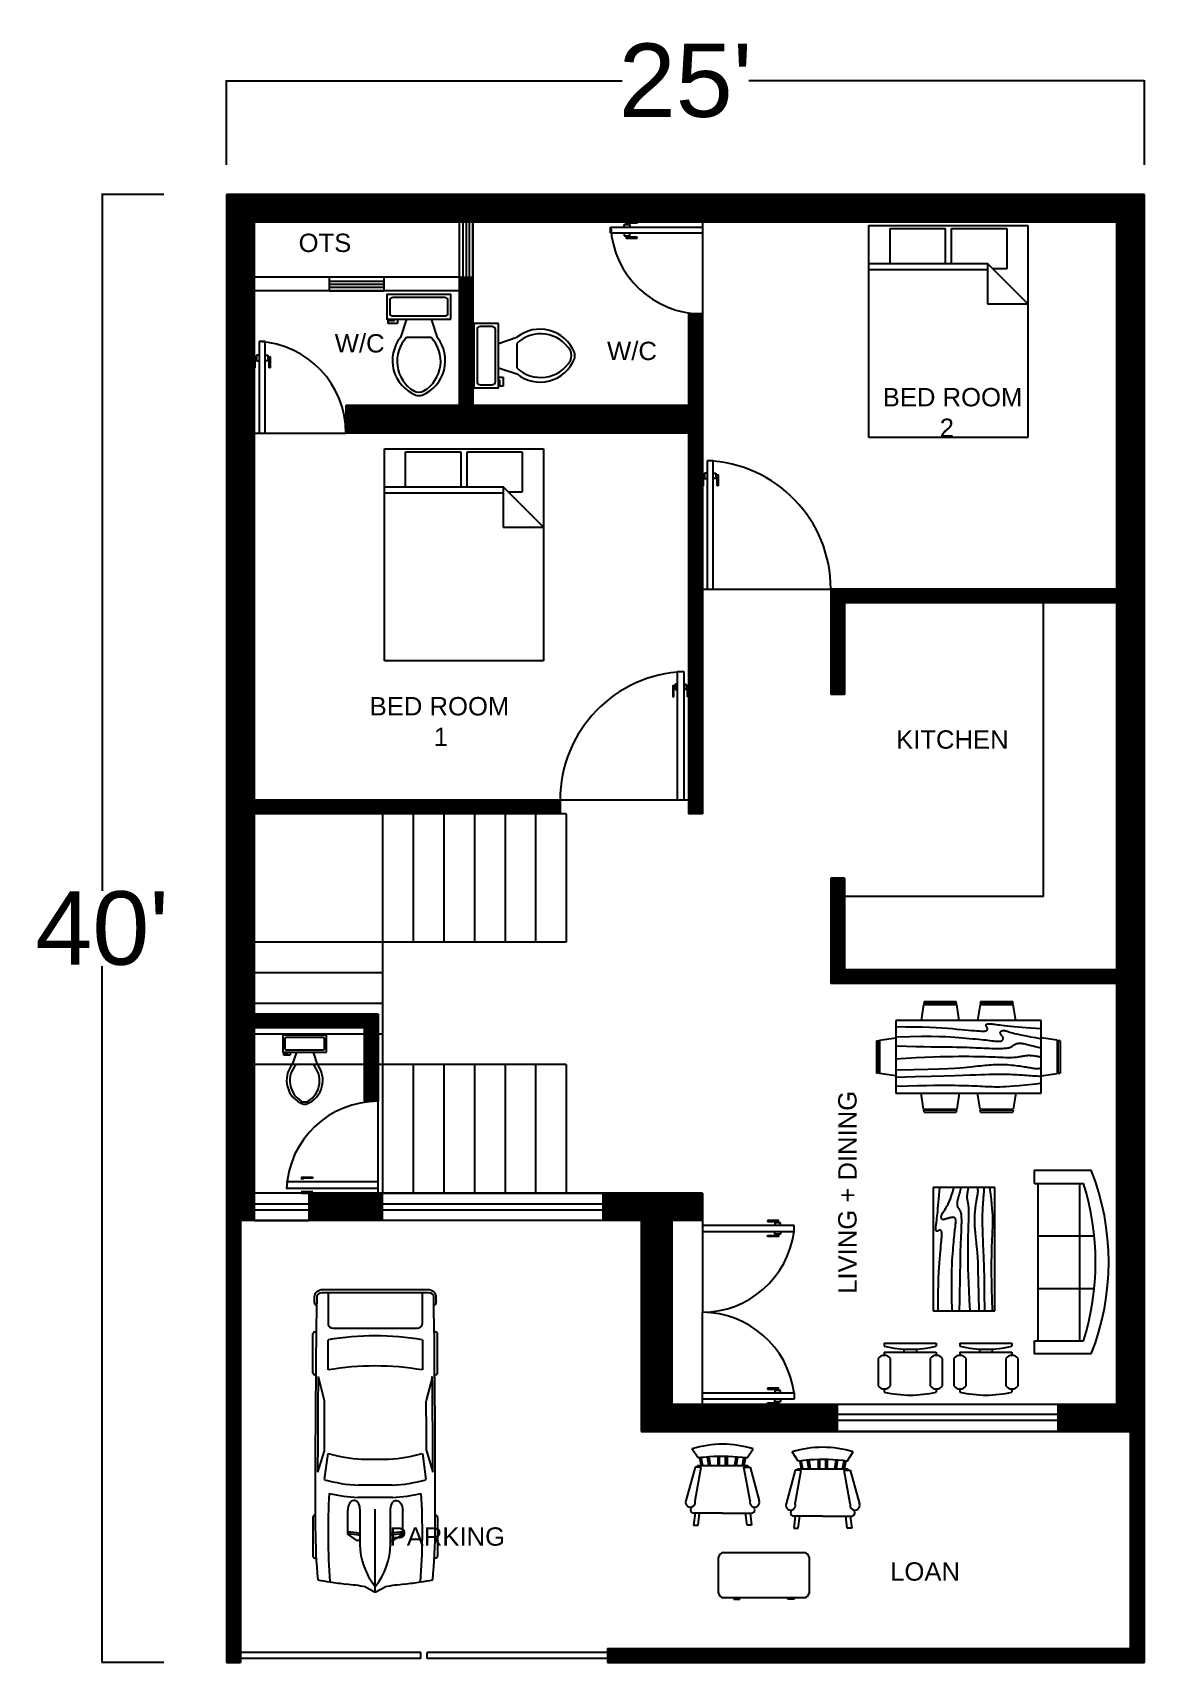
# Model space of a CAD drawing. Header units: inches. Extents: x 34902 to 35266, y 69712 to 70245.
import ezdxf

# ---------------------------------------------------------------- set-up
doc = ezdxf.new("R2010")
doc.units = ezdxf.units.IN
doc.header["$MEASUREMENT"] = 0
for name, color, linetype in [('blocks', 251, 'Continuous'), ('door', 26, 'Continuous'), ('stairs', 93, 'Continuous'), ('text', 153, 'Continuous'), ('wall', 50, 'Continuous'), ('windwo', 202, 'Continuous')]:
    doc.layers.add(name, color=color, linetype=linetype)
doc.styles.get("Standard").update_dxf_attribs({"font": 'arial.ttf'})
doc.dimstyles.get("Standard").update_dxf_attribs({"dimtxt": 24, "dimasz": 0.18, "dimexe": 0.18, "dimexo": 0.0625, "dimgap": 0.09, "dimtad": 0, "dimtih": 1, "dimtoh": 1, "dimdec": 4, "dimzin": 0, "dimdsep": 46, "dimlunit": 4, "dimtxsty": 'Standard', "dimcen": 0.09, "dimadec": 0, "dimazin": 0, "dimtfac": 1, "dimtdec": 4, "dimtofl": 0, "dimtmove": 0, "dimatfit": 3, "dimfxl": 1, "dimtolj": 1, "dimtzin": 0, "dimarcsym": 0})

# ---------------------------------------------------------------- blocks, each defined once
blk = doc.blocks.new('*D4')
at = {"color": 0, "lineweight": -2, "transparency": 16777216}
for p, q in [((34965.68, 70201.46), (34965.68, 70229.18)), ((34965.86, 70229), (35095.02, 70229)), ((35265.5, 70229), (35136.34, 70229)), ((35265.68, 70201.46), (35265.68, 70229.18))]:
    blk.add_line(p, q, dxfattribs=at)
at = {"color": 0, "transparency": 16777216}
for points in [[(34965.86, 70229.03), (34965.86, 70228.97), (34965.68, 70229)], [(35265.5, 70229.03), (35265.5, 70228.97), (35265.68, 70229)]]:
    blk.add_solid(points, dxfattribs=at)
at = {"layer": 'Defpoints', "color": 0, "transparency": 16777216}
for p in [(35265.68, 70229), (34965.68, 70201.4), (35265.68, 70201.4)]:
    blk.add_point(p, dxfattribs=at)
at = {"color": 0, "transparency": 16777216, "insert": (35115.68, 70229), "char_height": 24, "attachment_point": 5}
blk.add_mtext("\\A1;25'", dxfattribs=at)
blk = doc.blocks.new('*D5')
at = {"color": 0, "lineweight": -2, "transparency": 16777216}
for p, q in [((34945.15, 70191.75), (34924.8, 70191.75)), ((34924.98, 70191.57), (34924.98, 69964.1)), ((34924.98, 69711.93), (34924.98, 69939.41)), ((34945.15, 69711.75), (34924.8, 69711.75))]:
    blk.add_line(p, q, dxfattribs=at)
at = {"color": 0, "transparency": 16777216}
for points in [[(34924.95, 70191.57), (34925.01, 70191.57), (34924.98, 70191.75)], [(34924.95, 69711.93), (34925.01, 69711.93), (34924.98, 69711.75)]]:
    blk.add_solid(points, dxfattribs=at)
at = {"layer": 'Defpoints', "color": 0, "transparency": 16777216}
for p in [(34945.21, 70191.75), (34924.98, 69711.75), (34945.21, 69711.75)]:
    blk.add_point(p, dxfattribs=at)
at = {"color": 0, "transparency": 16777216, "insert": (34924.98, 69951.75), "char_height": 24, "attachment_point": 5}
blk.add_mtext("\\A1;40'", dxfattribs=at)
blk = doc.blocks.new('Chair - Rocking')
at = {"linetype": 'Continuous'}
for p, q in [((-8, -4.5), (-10, -1.5)), ((-7.5, -4.5), (-7, -7)), ((-6.5, -7), (-7.02225, -4.43)), ((-4.5, -7), (-4.96674, -4.19951)), ((-4, -7), (-4.40532, -4.16272)), ((-1.5, -4.05012), (-1.5, -7)), ((-1, -7), (-1, -4.05012)), ((1, -7), (1, -4.04655)), ((1.5, -4.05012), (1.5, -7)), ((4, -7), (4.40187, -4.18694)), ((4.5, -7), (4.96761, -4.19437)), ((6.5, -7), (7, -4.4057)), ((7.5, -4.5), (7, -7)), ((8, -4.5), (10, -1.5)), ((-9, -7.5), (-12, -18.49999)), ((-7, -7.5), (-9, -7.5)), ((-9, -18.49999), (-7, -7.5)), ((-8.23428, -6.99939), (-8.3093, -7.47958)), ((-8.23041, -7), (8.23915, -7)), ((7, -7.5), (9, -7.5)), ((9, -18.49999), (7, -7.5)), ((8.31071, -7.48854), (8.23449, -7.00073)), ((9, -7.5), (12, -18.49999)), ((-10.36644, -20.64523), (-10.5, -21.49999)), ((10.5, -21.49999), (10.3575, -20.58798)), ((-9, -22.49999), (-9.5, -26.49999)), ((0, -22.49999), (-9.5, -22.49999)), ((-9.5, -26.49999), (-8, -26.49999)), ((-8, -26.49999), (-7.5, -22.49999)), ((0, -22.49999), (9.5, -22.49999)), ((8, -26.49999), (7.5, -22.49999)), ((9.5, -26.49999), (8, -26.49999)), ((9, -22.49999), (9.5, -26.49999))]:
    blk.add_line(p, q, dxfattribs=at)
for centre, radius, start, end in [((0, -34.08333), 34.08333, 72.93847, 107.0615), ((0, -68.25004), 64.25, 93.92211, 97.15267), ((0, -68.25004), 64.25, 82.84733, 93.92211), ((-10.5, -18.99999), 1.58114, 161.5651, 18.43495), ((10.5, -18.99999), 1.58114, 161.5651, 18.43495), ((-9.5, -21.49999), 1, 180, 270), ((9.5, -21.49999), 1, 270, 0)]:
    blk.add_arc(centre, radius, start, end, dxfattribs=at)
blk = doc.blocks.new('Desk - 30 x 60 in.')
at = {"linetype": 'Continuous'}
for p, q in [((-26.999995, 0), (26.999995, 0)), ((-29.999995, -27), (-29.999995, -3)), ((29.999995, -3), (29.999995, -27)), ((26.999995, -30), (-26.999995, -30)), ((-20.000005, -30), (-20.000005, -31)), ((-20.000005, -31), (-16.000005, -31)), ((-16.000005, -31), (-16.000005, -30)), ((15.999995, -31), (15.999995, -30)), ((19.999995, -31), (15.999995, -31)), ((19.999995, -30), (19.999995, -31))]:
    blk.add_line(p, q, dxfattribs=at)
for centre, start, end in [((-26.499995, -3.5), 98.1301, 171.8699), ((26.499995, -3.5), 8.130102, 81.8699), ((-26.499995, -26.5), 188.1301, 261.8699), ((26.499995, -26.5), 278.1301, 351.8699)]:
    blk.add_arc(centre, 3.535534, start, end, dxfattribs=at)
blk = doc.blocks.new('Dining Set - 36 x 72 in.')
at = {"linetype": 'Continuous'}
for p, q in [((-22.2343, 26.00059), (-23.4847, 17.99762)), ((-22.2304, 26), (-5.7608, 26)), ((-22, 27.5), (-22.1562, 26.50042)), ((-5.8416, 26.5), (-22.1534, 26.5)), ((-22, 27.5), (-6, 27.5)), ((-5.8437, 26.49966), (-6, 27.5)), ((-4.5152, 17.99762), (-5.7655, 25.99926)), ((5.7657, 26.00059), (4.5153, 17.99762)), ((5.7696, 26), (22.2392, 26)), ((6, 27.5), (5.8438, 26.50042)), ((22.1584, 26.5), (5.8466, 26.5)), ((6, 27.5), (22, 27.5)), ((22.1563, 26.49966), (22, 27.5)), ((23.4848, 17.99762), (22.2345, 25.99926)), ((36, 18), (-36, 18)), ((-36, 18), (-36, -18)), ((36, -18), (36, 18)), ((-45.5, 8), (-44.5004, 8.15617)), ((-44.5, -8.15843), (-44.5, 8.15338)), ((-44.0006, 8.23428), (-35.9976, 9.48474)), ((-44, 8.23041), (-44, -8.23915)), ((44.0006, 8.23428), (35.9976, 9.48474)), ((44, 8.23041), (44, -8.23915)), ((44.5, -8.15843), (44.5, 8.15338)), ((45.5, 8), (44.5005, 8.15617)), ((-45.5, 8), (-45.5, -8)), ((45.5, 8), (45.5, -8)), ((-44.4997, -8.15631), (-45.5, -8)), ((44.4997, -8.15631), (45.5, -8)), ((-35.9976, -9.48476), (-43.9993, -8.2345)), ((35.9976, -9.48476), (43.9993, -8.2345)), ((-36, -18), (36, -18)), ((-22.2343, -26.0006), (-23.4847, -17.99762)), ((-4.5152, -17.99762), (-5.7655, -25.99928)), ((5.7657, -26.0006), (4.5153, -17.99762)), ((23.4848, -17.99762), (22.2345, -25.99928)), ((-22.2304, -26), (-5.7608, -26)), ((-22, -27.5), (-22.1562, -26.50044)), ((-5.8416, -26.5), (-22.1534, -26.5)), ((-22, -27.5), (-6, -27.5)), ((-5.8437, -26.49967), (-6, -27.5)), ((5.7696, -26), (22.2392, -26)), ((6, -27.5), (5.8438, -26.50044)), ((22.1584, -26.5), (5.8466, -26.5)), ((6, -27.5), (22, -27.5)), ((22.1563, -26.49967), (22, -27.5))]:
    blk.add_line(p, q, dxfattribs=at)
for points in [[(-36, 15), (-31.1772, 14.97754), (-26.8079, 14.91406), (-22.8538, 14.81543), (-19.276, 14.6875), (-16.0362, 14.53613), (-13.0957, 14.36718), (-10.4159, 14.18652), (-7.9583, 14), (-5.6904, 13.81315), (-3.6035, 13.63021), (-1.6954, 13.45508), (0.0365, 13.29166), (1.5945, 13.14388), (2.9811, 13.01562), (4.1988, 12.9108), (5.25, 12.83333), (6.1393, 12.78613), (6.8802, 12.76823), (7.4883, 12.77767), (7.9792, 12.8125), (8.3685, 12.87077), (8.6719, 12.95052), (8.9049, 13.0498), (9.0833, 13.16666), (9.2205, 13.29899), (9.3216, 13.44401), (9.3895, 13.59879), (9.4271, 13.76041), (9.4373, 13.92594), (9.4232, 14.09245), (9.3875, 14.257), (9.3333, 14.41666), (9.2638, 14.56917), (9.1836, 14.71484), (9.0975, 14.85465), (9.0104, 14.98958), (8.9272, 15.1206), (8.8529, 15.2487), (8.7922, 15.37483), (8.75, 15.5), (8.7305, 15.62467), (8.7344, 15.74739), (8.7617, 15.86621), (8.8125, 15.97916), (8.8867, 16.08431), (8.9844, 16.17968), (9.1055, 16.26334), (9.25, 16.33333), (9.4189, 16.38802), (9.6172, 16.42708), (9.8506, 16.45052), (10.125, 16.45833), (10.4463, 16.45052), (10.8203, 16.42708), (11.2529, 16.38802), (11.75, 16.33333), (12.3184, 16.26318), (12.9694, 16.17838), (13.7151, 16.07991), (14.5677, 15.96875), (15.5395, 15.84586), (16.6426, 15.71224), (17.8893, 15.56884), (19.2917, 15.41666), (20.859, 15.25667), (22.5879, 15.08984), (24.4721, 14.91715), (26.5052, 14.73958), (28.6809, 14.5581), (30.9929, 14.3737), (33.4347, 14.18733), (36, 14)], [(-36, 10), (-28.9766, 10.14274), (-23.1725, 10.20442), (-18.4241, 10.19775), (-14.5677, 10.13541), (-11.4399, 10.03011), (-8.877, 9.89453), (-6.7154, 9.74137), (-4.7917, 9.58333), (-2.9698, 9.43082), (-1.2246, 9.28515), (0.4415, 9.14534), (2.026, 9.01041), (3.5266, 8.87939), (4.9408, 8.7513), (6.266, 8.62516), (7.5, 8.5), (8.6411, 8.37549), (9.6914, 8.2539), (10.6538, 8.13818), (11.5312, 8.03125), (12.3267, 7.93603), (13.043, 7.85547), (13.6831, 7.79248), (14.25, 7.75), (14.7471, 7.7303), (15.1797, 7.73307), (15.5537, 7.75732), (15.875, 7.80208), (16.1494, 7.86637), (16.3828, 7.94922), (16.5811, 8.04964), (16.75, 8.16666), (16.8944, 8.29915), (17.0143, 8.44531), (17.1089, 8.60319), (17.1771, 8.77083), (17.218, 8.94629), (17.2305, 9.1276), (17.2137, 9.31282), (17.1667, 9.5), (17.0895, 9.6875), (16.987, 9.875), (16.8649, 10.0625), (16.7292, 10.25), (16.5856, 10.4375), (16.4401, 10.625), (16.2985, 10.8125), (16.1667, 11), (16.05, 11.18733), (15.9518, 11.3737), (15.8752, 11.5581), (15.8229, 11.73958), (15.798, 11.91715), (15.8034, 12.08984), (15.842, 12.25667), (15.9167, 12.41666), (16.0295, 12.56836), (16.1784, 12.70833), (16.3605, 12.83268), (16.5729, 12.9375), (16.8127, 13.01888), (17.0768, 13.07291), (17.3625, 13.0957), (17.6667, 13.08333), (17.9894, 13.03312), (18.3418, 12.94726), (18.7382, 12.82918), (19.1927, 12.68229), (19.7195, 12.51001), (20.3327, 12.31575), (21.0465, 12.10294), (21.875, 11.875), (22.8357, 11.63354), (23.959, 11.37304), (25.2786, 11.08618), (26.8282, 10.76562), (28.6414, 10.40405), (30.752, 9.99414), (33.1936, 9.52856), (36, 9)], [(-36, 5.5), (-30.7157, 5.3348), (-26.069, 5.20963), (-21.9946, 5.11767), (-18.4271, 5.05208), (-15.3009, 5.00602), (-12.5508, 4.97265), (-10.1112, 4.94515), (-7.9167, 4.91666), (-5.909, 4.88167), (-4.0586, 4.83984), (-2.3429, 4.79215), (-0.7396, 4.73958), (0.7739, 4.6831), (2.22, 4.6237), (3.6213, 4.56233), (5, 4.5), (6.373, 4.43782), (7.7344, 4.3776), (9.0723, 4.32129), (10.375, 4.27083), (11.6309, 4.22819), (12.8281, 4.19531), (13.9551, 4.17415), (15, 4.16666), (15.954, 4.17448), (16.819, 4.19791), (17.6001, 4.23698), (18.3021, 4.29166), (18.9299, 4.36198), (19.4883, 4.44791), (19.9823, 4.54948), (20.4167, 4.66666), (20.7969, 4.79899), (21.1302, 4.94401), (21.4245, 5.09879), (21.6875, 5.26041), (21.9271, 5.42594), (22.1511, 5.59245), (22.3672, 5.757), (22.5834, 5.91666), (22.8065, 6.06868), (23.0404, 6.21093), (23.2879, 6.34147), (23.5521, 6.45833), (23.8358, 6.55957), (24.142, 6.64323), (24.4735, 6.70735), (24.8334, 6.75), (25.2235, 6.76969), (25.642, 6.76692), (26.0858, 6.74267), (26.5521, 6.69791), (27.0379, 6.63362), (27.5404, 6.55078), (28.0565, 6.45036), (28.5834, 6.33333), (29.1242, 6.19987), (29.7071, 6.04687), (30.3661, 5.87044), (31.1354, 5.66666), (32.0493, 5.43164), (33.142, 5.16146), (34.4475, 4.85221), (36, 4.5)], [(-36, -1), (-30.7915, -0.6591), (-26.0195, -0.38216), (-21.6519, -0.16284), (-17.6563, 0.00521), (-14.0005, 0.12833), (-10.6523, 0.21289), (-7.5796, 0.26522), (-4.75, 0.29166), (-2.134, 0.29793), (0.2878, 0.28711), (2.5317, 0.26163), (4.6146, 0.22396), (6.5529, 0.17651), (8.3633, 0.12174), (10.0623, 0.06209), (11.6667, 0), (13.1899, -0.06201), (14.6341, -0.1211), (15.9982, -0.17432), (17.2813, -0.21875), (18.4823, -0.25147), (19.6003, -0.26953), (20.6343, -0.27002), (21.5834, -0.25), (22.4481, -0.20768), (23.2357, -0.14584), (23.9549, -0.06836), (24.6146, 0.02083), (25.2235, 0.11784), (25.7904, 0.21875), (26.3241, 0.31966), (26.8334, 0.41666), (27.3265, 0.50618), (27.8099, 0.58593), (28.2894, 0.65397), (28.7709, 0.70833), (29.2601, 0.74707), (29.763, 0.76823), (30.2855, 0.76985), (30.8334, 0.75), (31.4088, 0.70784), (31.9994, 0.64713), (32.589, 0.57275), (33.1615, 0.48958), (33.7008, 0.4025), (34.1908, 0.3164), (34.6153, 0.23616), (34.9584, 0.16666), (35.2099, 0.11165), (35.3848, 0.07031), (35.504, 0.04069), (35.5886, 0.02083), (35.6594, 0.00879), (35.7377, 0.0026), (35.8442, 0.00032), (36, 0)], [(-36, -6.5), (-27.1843, -6.31267), (-20.084, -6.1263), (-14.469, -5.9419), (-10.1094, -5.76042), (-6.7752, -5.58285), (-4.2363, -5.41016), (-2.2629, -5.24333), (-0.625, -5.08334), (0.8708, -4.93099), (2.2715, -4.78646), (3.5872, -4.64974), (4.8281, -4.52084), (6.0046, -4.39974), (7.127, -4.28646), (8.2053, -4.18099), (9.25, -4.08334), (10.2705, -3.99382), (11.2734, -3.91407), (12.2647, -3.84603), (13.25, -3.79167), (14.2354, -3.75293), (15.2266, -3.73177), (16.2295, -3.73015), (17.25, -3.75), (18.2912, -3.79248), (19.3451, -3.85547), (20.4009, -3.93604), (21.4479, -4.03125), (22.4754, -4.13819), (23.4727, -4.25391), (24.4289, -4.37549), (25.3334, -4.5), (26.1785, -4.62492), (26.9694, -4.74935), (27.7145, -4.87281), (28.4219, -4.99479), (29.1, -5.11483), (29.7572, -5.23242), (30.4016, -5.34709), (31.0417, -5.45834), (31.6837, -5.56437), (32.3262, -5.65821), (32.9658, -5.73153), (33.599, -5.77604), (34.2224, -5.78345), (34.8327, -5.74545), (35.4264, -5.65373), (36, -5.5)], [(-36, -10), (-26.4022, -9.81299), (-18.4675, -9.62891), (-11.9839, -9.45069), (-6.7396, -9.28125), (-2.5226, -9.12354), (0.8789, -8.98047), (3.6769, -8.85498), (6.0833, -8.75), (8.2767, -8.66765), (10.3021, -8.60677), (12.1712, -8.56543), (13.8958, -8.54167), (15.4876, -8.53353), (16.9583, -8.53907), (18.3197, -8.55632), (19.5834, -8.58334), (20.7616, -8.61841), (21.8685, -8.66081), (22.9188, -8.71004), (23.9271, -8.76563), (24.9081, -8.82707), (25.8763, -8.89388), (26.8465, -8.96558), (27.8334, -9.04167), (28.8474, -9.12118), (29.8828, -9.20117), (30.93, -9.27824), (31.9792, -9.34896), (33.0205, -9.40991), (34.0443, -9.45768), (35.0407, -9.48885), (36, -9.5)], [(-36, -14.5), (-30.0881, -14.33513), (-25.0332, -14.21224), (-20.7312, -14.12647), (-17.0781, -14.07292), (-13.97, -14.04671), (-11.3027, -14.04297), (-8.9724, -14.05681), (-6.875, -14.08334), (-4.9224, -14.11833), (-3.0905, -14.16016), (-1.3709, -14.20785), (0.2448, -14.26042), (1.7647, -14.3169), (3.1973, -14.3763), (4.5507, -14.43767), (5.8333, -14.5), (7.0554, -14.5621), (8.235, -14.62175), (9.3922, -14.67652), (10.5469, -14.72396), (11.7192, -14.76164), (12.929, -14.78711), (14.1965, -14.79794), (15.5417, -14.79167), (16.9933, -14.76424), (18.6152, -14.70508), (20.4804, -14.60197), (22.6615, -14.44271), (25.2312, -14.21509), (28.2624, -13.9069), (31.8277, -13.50594), (36, -13)]]:
    blk.add_lwpolyline(points, dxfattribs=at)
blk = doc.blocks.new('Sofa - Roundback 7 ft.')
at = {"linetype": 'Continuous'}
for p, q in [((-12.00002, -32.4421), (-12.00003, -6.5971)), ((11.99997, -32.4421), (11.99998, -6.5971)), ((-36.000027, -34), (-36.000027, -11.4696)), ((-35.999844, -13.3819), (35.9998, -13.3819)), ((35.99998, -34), (35.99998, -11.4696)), ((-36.000027, -32.4421), (35.99998, -32.4421))]:
    blk.add_line(p, q, dxfattribs=at)
for points in [[(-36.000027, -34), (-42.000027, -34), (-42.000027, -8)], [(41.99998, -8), (41.99998, -34), (35.99998, -34)]]:
    blk.add_lwpolyline(points, dxfattribs=at)
for centre, radius, start, end in [((0, -114.25), 114.25, 68.43141, 111.5686), ((-0.00001, -127.1968), 121.1968, 72.72033, 107.2797)]:
    blk.add_arc(centre, radius, start, end, dxfattribs=at)
blk = doc.blocks.new('Bed - Queen')
at = {"linetype": 'Continuous'}
for p, q in [((0, -80.00003), (0, 0)), ((0, 0), (59.99999, 0)), ((59.99999, 0), (59.99999, -80.00003)), ((7.99999, -1.2), (28.79998, -1.2)), ((7.99999, -14.4), (7.99999, -1.2)), ((28.79998, -1.2), (28.79998, -14.4)), ((31.19999, -1.2), (51.99999, -1.2)), ((31.19999, -14.4), (31.19999, -1.2)), ((51.99999, -1.2), (51.99999, -16.4)), ((0, -14.4), (44.8, -14.4)), ((44.8, -16.8), (0, -16.8)), ((59.99999, -29.6), (44.8, -14.4)), ((44.8, -14.4), (44.8, -29.6)), ((51.99999, -16.4), (46.79936, -16.4)), ((44.8, -29.6), (59.99999, -29.6)), ((59.99999, -80.00003), (0, -80.00003))]:
    blk.add_line(p, q, dxfattribs=at)
blk = doc.blocks.new('Chair - Desk')
at = {"linetype": 'Continuous'}
for p, q in [((-8.5, 0), (-8.5, -1)), ((-8.5, 0), (8.5, 0)), ((8.5, 0), (8.5, -1)), ((-10.5, -5), (-10.5, -14)), ((-8.5, -3), (-8.5, -4)), ((-8.5, -3), (8.5, -3)), ((-6.5, -14), (-6.5, -5)), ((-2, -3), (-2, -1.9355)), ((2, -1.9576), (2, -3)), ((6.5, -5), (6.5, -14)), ((8.5, -3), (8.5, -4)), ((10.5, -14), (10.5, -5)), ((-8.5, -15), (-8.5, -16)), ((8.5, -15), (8.5, -16))]:
    blk.add_line(p, q, dxfattribs=at)
for centre, radius, start, end in [((-8.5, -6.5), 2.5, 36.8699, 143.1301), ((0, 34.625), 36.625, 256.5803, 283.4197), ((8.5, -6.5), 2.5, 36.8699, 143.1301), ((-8.5, -12.5), 2.5, 216.8699, 323.1301), ((8.5, -12.5), 2.5, 216.8699, 323.1301), ((0, 19.625), 36.625, 256.5803, 283.4197)]:
    blk.add_arc(centre, radius, start, end, dxfattribs=at)
blk = doc.blocks.new('Table - Rectangular Woodgrain 60 x 30 in.')
at = {"linetype": 'Continuous'}
for p, q in [((0, 0), (0, -30)), ((60, 0), (0, 0)), ((60, -30), (60, 0)), ((0, -30), (60, -30))]:
    blk.add_line(p, q, dxfattribs=at)
for points in [[(0, -2.4), (4.8155, -2.418), (9.0302, -2.4688), (12.709, -2.5477), (15.9167, -2.65), (18.7181, -2.7711), (21.1781, -2.9063), (23.3616, -3.0508), (25.3333, -3.2), (27.1477, -3.3495), (28.8172, -3.4958), (30.3437, -3.636), (31.7291, -3.7667), (32.9756, -3.8849), (34.0849, -3.9875), (35.059, -4.0714), (35.9, -4.1334), (36.6114, -4.1711), (37.2041, -4.1854), (37.6906, -4.1779), (38.0833, -4.15), (38.3948, -4.1034), (38.6375, -4.0396), (38.8239, -3.9602), (38.9666, -3.8667), (39.0764, -3.7608), (39.1573, -3.6448), (39.2116, -3.521), (39.2416, -3.3917), (39.2498, -3.2593), (39.2385, -3.1261), (39.21, -2.9944), (39.1666, -2.8667), (39.111, -2.7447), (39.0468, -2.6281), (38.978, -2.5163), (38.9083, -2.4083), (38.8418, -2.3035), (38.7823, -2.201), (38.7337, -2.1001), (38.7, -2), (38.6844, -1.9003), (38.6875, -1.8021), (38.7094, -1.707), (38.75, -1.6167), (38.8094, -1.5326), (38.8875, -1.4563), (38.9844, -1.3893), (39.1, -1.3333), (39.2351, -1.2896), (39.3937, -1.2583), (39.5804, -1.2396), (39.8, -1.2333), (40.057, -1.2396), (40.3562, -1.2583), (40.7023, -1.2896), (41.1, -1.3333), (41.5547, -1.3895), (42.0755, -1.4573), (42.6721, -1.5361), (43.3542, -1.625), (44.1316, -1.7233), (45.014, -1.8302), (46.0114, -1.9449), (47.1333, -2.0667), (48.3862, -2.1947), (49.7625, -2.3281), (51.2513, -2.4663), (52.8416, -2.6083), (54.5226, -2.7535), (56.2833, -2.9011), (58.1127, -3.0501), (60, -3.2)], [(0, -9.2), (6.5759, -9.0858), (11.9385, -9.0365), (16.2527, -9.0418), (19.6833, -9.0917), (22.3952, -9.1759), (24.5531, -9.2844), (26.322, -9.4069), (27.8666, -9.5333), (29.3241, -9.6553), (30.7203, -9.7719), (32.0532, -9.8837), (33.3208, -9.9917), (34.5213, -10.0965), (35.6526, -10.199), (36.7128, -10.2999), (37.7, -10.4), (38.6129, -10.4996), (39.4531, -10.5969), (40.223, -10.6895), (40.925, -10.775), (41.5613, -10.8512), (42.1344, -10.9156), (42.6465, -10.966), (43.1, -11), (43.4976, -11.0158), (43.8437, -11.0136), (44.143, -10.9942), (44.4, -10.9583), (44.6195, -10.9069), (44.8062, -10.8406), (44.9648, -10.7603), (45.1, -10.6667), (45.2155, -10.5598), (45.3114, -10.4365), (45.3871, -10.2929), (45.4416, -10.125), (45.4743, -9.929), (45.4844, -9.7011), (45.4709, -9.4371), (45.4333, -9.1333), (45.3716, -8.7883), (45.2896, -8.4104), (45.1919, -8.0107), (45.0833, -7.6), (44.9685, -7.1893), (44.8521, -6.7896), (44.7388, -6.4117), (44.6333, -6.0667), (44.54, -5.7628), (44.4614, -5.4979), (44.4001, -5.2675), (44.3583, -5.0667), (44.3384, -4.8909), (44.3427, -4.7354), (44.3736, -4.5956), (44.4333, -4.4667), (44.5236, -4.3453), (44.6427, -4.2333), (44.7884, -4.1339), (44.9583, -4.05), (45.1501, -3.9849), (45.3614, -3.9417), (45.59, -3.9234), (45.8333, -3.9333), (46.0915, -3.9749), (46.3734, -4.0531), (46.6906, -4.1736), (47.0542, -4.3417), (47.4756, -4.5629), (47.9661, -4.8427), (48.5372, -5.1866), (49.2, -5.6), (49.9676, -6.0844), (50.8594, -6.625), (51.8965, -7.2031), (53.1, -7.8), (54.491, -8.3969), (56.0906, -8.975), (57.9199, -9.5156), (60, -10)], [(0, -12.8), (5.1847, -12.9322), (9.6213, -13.0323), (13.3963, -13.1059), (16.5958, -13.1583), (19.3063, -13.1952), (21.614, -13.2219), (23.6054, -13.2439), (25.3666, -13.2667), (26.9728, -13.2947), (28.4531, -13.3281), (29.8256, -13.3663), (31.1083, -13.4083), (32.3191, -13.4535), (33.476, -13.501), (34.597, -13.5501), (35.7, -13.6), (36.7984, -13.6497), (37.8875, -13.6979), (38.9578, -13.743), (40, -13.7833), (41.0047, -13.8174), (41.9625, -13.8438), (42.864, -13.8607), (43.7, -13.8667), (44.4631, -13.8604), (45.1552, -13.8417), (45.7801, -13.8104), (46.3416, -13.7667), (46.8439, -13.7104), (47.2906, -13.6417), (47.6858, -13.5604), (48.0333, -13.4667), (48.3375, -13.3608), (48.6042, -13.2448), (48.8396, -13.121), (49.05, -12.9917), (49.2417, -12.8593), (49.4208, -12.7261), (49.5937, -12.5944), (49.7667, -12.4667), (49.9452, -12.3451), (50.1323, -12.2313), (50.3303, -12.1268), (50.5416, -12.0333), (50.7686, -11.9524), (51.0135, -11.8854), (51.2788, -11.8341), (51.5666, -11.8), (51.8785, -11.7843), (52.2116, -11.7865), (52.562, -11.8059), (52.926, -11.8417), (53.2998, -11.8931), (53.6795, -11.9594), (54.0614, -12.0397), (54.4416, -12.1333), (54.8223, -12.2401), (55.2293, -12.3625), (55.6942, -12.5037), (56.2489, -12.6667), (56.9251, -12.8547), (57.7545, -13.0708), (58.7689, -13.3182), (60, -13.6)], [(0, -18), (5.124, -17.7273), (9.6609, -17.5057), (13.6705, -17.3303), (17.2125, -17.1958), (20.3467, -17.0973), (23.1328, -17.0297), (25.6307, -16.9878), (27.9, -16.9667), (29.9928, -16.9617), (31.9302, -16.9703), (33.7254, -16.9907), (35.3917, -17.0208), (36.9423, -17.0588), (38.3906, -17.1026), (39.7499, -17.1503), (41.0333, -17.2), (42.2519, -17.2496), (43.4073, -17.2969), (44.4986, -17.3395), (45.525, -17.375), (46.4858, -17.4012), (47.3802, -17.4156), (48.2074, -17.416), (48.9667, -17.4), (49.6583, -17.3662), (50.2872, -17.3167), (50.8595, -17.2547), (51.3812, -17.1833), (51.8584, -17.1057), (52.2971, -17.025), (52.7034, -16.9443), (53.0833, -16.8667), (53.443, -16.7951), (53.789, -16.7313), (54.128, -16.6768), (54.4666, -16.6334), (54.8115, -16.6024), (55.1693, -16.5854), (55.5465, -16.5841), (55.95, -16.6), (56.3828, -16.6337), (56.8346, -16.6823), (57.2915, -16.7418), (57.7396, -16.8084), (58.165, -16.878), (58.5539, -16.9469), (58.8924, -17.0111), (59.1666, -17.0667), (59.3679, -17.1107), (59.5078, -17.1438), (59.6032, -17.1675), (59.6708, -17.1833), (59.7275, -17.193), (59.7901, -17.1979), (59.8753, -17.1998), (60, -17.2)], [(0, -22.4), (8.0098, -22.2501), (14.4094, -22.1011), (19.4168, -21.9535), (23.25, -21.8083), (26.1269, -21.6663), (28.2656, -21.5281), (29.884, -21.3947), (31.2, -21.2667), (32.3967, -21.1448), (33.5172, -21.0292), (34.5697, -20.9198), (35.5625, -20.8167), (36.5037, -20.7198), (37.4015, -20.6292), (38.2642, -20.5448), (39.1, -20.4667), (39.9164, -20.3951), (40.7187, -20.3313), (41.5117, -20.2768), (42.3, -20.2333), (43.0883, -20.2024), (43.8812, -20.1854), (44.6836, -20.1841), (45.5, -20.2), (46.3328, -20.234), (47.1747, -20.2844), (48.0163, -20.3488), (48.8479, -20.425), (49.66, -20.5106), (50.4429, -20.6031), (51.1872, -20.7004), (51.8833, -20.8), (52.5246, -20.8999), (53.1166, -20.9995), (53.6681, -21.0983), (54.1875, -21.1958), (54.6834, -21.2919), (55.1646, -21.3859), (55.6394, -21.4777), (56.1167, -21.5667), (56.6028, -21.6515), (57.0961, -21.7266), (57.5929, -21.7852), (58.0896, -21.8208), (58.5823, -21.8268), (59.0674, -21.7964), (59.5412, -21.723), (60, -21.6)], [(0, -25.2), (8.6355, -25.0504), (15.7026, -24.9031), (21.4049, -24.7606), (25.9458, -24.625), (29.529, -24.4988), (32.3578, -24.3844), (34.6359, -24.284), (36.5667, -24.2), (38.3213, -24.1341), (39.9417, -24.0854), (41.437, -24.0523), (42.8167, -24.0333), (44.0901, -24.0268), (45.2667, -24.0313), (46.3557, -24.0451), (47.3667, -24.0667), (48.309, -24.0947), (49.1928, -24.1287), (50.0284, -24.168), (50.826, -24.2125), (51.5959, -24.2617), (52.3483, -24.3151), (53.0935, -24.3725), (53.8417, -24.4334), (54.6009, -24.497), (55.3699, -24.561), (56.1454, -24.6226), (56.9239, -24.6792), (57.7021, -24.7279), (58.4764, -24.7662), (59.2435, -24.7911), (60, -24.8)], [(0, -28.8), (5.6867, -28.6681), (10.45, -28.5698), (14.407, -28.5012), (17.675, -28.4584), (20.3711, -28.4374), (22.6125, -28.4344), (24.5164, -28.4455), (26.2, -28.4667), (27.762, -28.4947), (29.2276, -28.5281), (30.6033, -28.5663), (31.8958, -28.6084), (33.1118, -28.6535), (34.2578, -28.7011), (35.3405, -28.7501), (36.3666, -28.8), (37.3443, -28.8497), (38.288, -28.8974), (39.2137, -28.9412), (40.1375, -28.9792), (41.0753, -29.0093), (42.0432, -29.0297), (43.0572, -29.0384), (44.1333, -29.0333), (45.2936, -29.0114), (46.5843, -28.9641), (48.0579, -28.8816), (49.7666, -28.7542), (51.7629, -28.5721), (54.0989, -28.3255), (56.8272, -28.0048), (60, -27.6)]]:
    blk.add_lwpolyline(points, dxfattribs=at)
blk = doc.blocks.new('Toilet - top')
for p, q in [((9.5, -6), (9.5, -2)), ((-10, -8.5), (-8, -8.5)), ((-10, -9.5), (-10, -8.5)), ((-7, -9.5), (-10, -9.5)), ((-8, -8.5), (-8, -8)), ((-7, -8), (-7, -9.5)), ((-4, -8), (-6, -14)), ((4, -8), (6, -14)), ((4, -14), (-4, -14))]:
    blk.add_line(p, q)
blk.add_lwpolyline([(10.5, -8), (10.5, 0), (-10.5, 0), (-10.5, -8)], close=True)
for points in [[(-9.5, -2), (-9.5, -6)], [(8.5, -1), (-8.5, -1)], [(-8.5, -7), (8.5, -7)]]:
    blk.add_lwpolyline(points)
for centre, radius, start, end in [((-8.62, -1.88), 0.884, 81.8699, 188.1301), ((8.62, -1.88), 0.884, 351.8699, 98.1301), ((-8.62, -6.12), 0.884, 171.8699, 278.1301), ((8.62, -6.12), 0.884, 261.8699, 8.1301), ((3.52, -21.58), 12.17, 141.4691, 247.9714), ((4.2, -21.82), 11.33, 136.3677, 238.9468), ((-3.52, -21.58), 12.17, 292.0284, 38.5307), ((-4.2, -21.82), 11.33, 301.053, 43.6321), ((0, -27.88), 4, 245.7318, 294.2682), ((0, -29), 4, 254.8605, 285.1395)]:
    blk.add_arc(centre, radius, start, end)
blk = doc.blocks.new('*U20')
for p, q in [((536, 950), (536, 936)), ((1182, 988), (568, 988)), ((1214, 950), (1214, 950)), ((1779, 801), (2195, 746)), ((2235, 810), (1899, 912)), ((3412, 904), (3030, 807)), ((3440, 942), (3440, 950)), ((3472, 988), (4087, 988)), ((4119, 950), (4119, 934)), ((4736, -851), (4736, 851)), ((4785, -832), (4785, 832)), ((3516, 746), (3994, 746)), ((4179, 670), (4179, -670)), ((4736, 746), (4242, 746)), ((816, 241), (816, 283)), ((820, 295), (918, 436)), ((918, 436), (1294, 436)), ((1496, -274), (1496, 274)), ((1690, -267), (1690, 267)), ((4736, -267), (4736, 267)), ((83, 156), (3, 10)), ((756, 241), (1313, 241)), ((2102, 216), (2102, -216)), ((0, 0), (1313, 0)), ((3, -10), (83, -156)), ((756, -241), (1313, -241)), ((816, -241), (816, -283)), ((820, -295), (918, -436)), ((918, -436), (1294, -436)), ((2195, -746), (1779, -801)), ((3994, -746), (3516, -746)), ((4242, -746), (4736, -746)), ((536, -950), (536, -936)), ((1182, -988), (568, -988)), ((1214, -950), (1214, -950)), ((2235, -810), (1899, -912)), ((3412, -904), (3030, -807)), ((3440, -942), (3440, -950)), ((3472, -988), (4087, -988)), ((4119, -950), (4119, -934))]:
    blk.add_line(p, q)
for centre, major_axis, ratio, start_param, end_param in [((6757, -699), (0, 7958), 0.842304, 1.367076, 1.39176), ((1046, -12468), (0, 13417), 0.842304, 0.00281, 0.075598), ((568, 950), (0, -37.6), 0.842304, 3.141593, 4.712389), ((1638, -268113), (0, 269063), 0.842304, -0.013397, 0.002797), ((1182, 950), (0, 37.6), 0.842304, -1.570796, 0), ((3436, 137), (0, 2077), 0.842304, 1.245306, 1.50788), ((1638, -268113), (0, -269025), 0.842304, 3.133765, 3.140441), ((2433, -93125), (0, -93935), 0.842304, 3.134049, 3.144098), ((3472, 950), (0, -37.6), 0.842304, 3.141593, 4.712389), ((4087, 950), (0, 37.6), 0.842304, -1.570796, 0), ((4588, 910), (0, 56.4), 0.842304, -0.013017, 1.249894), ((1638, -268131), (0, 269121), 0.842304, -0.013397, -0.013017), ((4673, 851), (0, -75.2), 0.842304, 1.570796, 3.128196), ((4673, 832), (0, -133), 0.842304, 1.570796, 3.128196), ((6583, -699), (0, -7755), 0.842304, 4.528606, 4.561838), ((952, -15087), (0, -15833), 0.842304, 3.096046, 3.200911), ((3414, 137), (0, -2280), 0.842304, 4.449482, 4.652344), ((3800, 71), (0, -2021), 0.842304, 4.372215, 4.640744), ((434, 0), (0, 3734), 0.842304, 4.511394, 4.913384), ((912, 0), (0, 3734), 0.842304, 4.511394, 4.913384), ((4242, 670), (0, 75.2), 0.842304, 0, 1.570796), ((-5194, 1331), (0, -6374), 0.842304, 1.385369, 1.434372), ((832, 283), (0, 18.8), 0.842304, 0.879714, 1.570796), ((331, 432), (0, 696), 0.842304, 4.435146, 4.718221), ((361, 432), (0, 696), 0.842304, 4.435146, 4.718221), ((1290, 339), (161, -9), 0.603834, -1.395552, 1.581315), ((16, 0), (0, -18.8), 0.842304, 4.131459, 5.293319), ((756, -1185), (0, 1427), 0.842304, 0, 0.590319), ((-5194, -1331), (0, 6374), 0.842304, -1.434372, -1.385369), ((756, 1185), (0, 1427), 0.842304, 2.551274, 3.141593), ((331, -432), (0, -696), 0.842304, 1.564964, 1.848039), ((361, -432), (0, -696), 0.842304, 1.564964, 1.848039), ((3800, -71), (0, -2021), 0.842304, -1.499151, -1.230623), ((6583, 699), (0, 7755), 0.842304, 1.721348, 1.754579), ((832, -283), (0, -18.8), 0.842304, 4.712389, 5.403472), ((3414, -137), (0, -2280), 0.842304, -1.510751, -1.307889), ((3436, -137), (0, -2077), 0.842304, -1.50788, -1.245306), ((6757, 699), (0, 7958), 0.842304, 1.749832, 1.774517), ((952, 15087), (0, -15833), 0.842304, -0.059319, 0.045547), ((4242, -670), (0, -75.2), 0.842304, 4.712389, 6.283185), ((1046, 12468), (0, -13417), 0.842304, -0.075598, -0.00281), ((568, -950), (0, 37.6), 0.842304, 1.570796, 3.141593), ((1638, 268113), (0, 269063), 0.842304, 3.138796, 3.15499), ((1182, -950), (0, -37.6), 0.842304, 0, 1.570796), ((1638, 268113), (0, -269025), 0.842304, 0.001152, 0.007828), ((2433, 93125), (0, -93935), 0.842304, -0.002505, 0.007544), ((3472, -950), (0, -37.6), 0.842304, -1.570796, 0), ((4087, -950), (0, 37.6), 0.842304, 3.141593, 4.712389), ((4588, -910), (0, -56.4), 0.842304, -1.249894, 0.013017), ((1638, 268131), (0, 269121), 0.842304, 3.15461, 3.15499), ((4673, -851), (0, 75.2), 0.842304, 3.15499, 4.712389), ((4673, -832), (0, -133), 0.842304, 0.013397, 1.570796)]:
    blk.add_ellipse(centre, major_axis=major_axis, ratio=ratio, start_param=start_param, end_param=end_param)
at = {"extrusion": (0, 0, -1)}
blk.add_ellipse((1290, -339), major_axis=(161, 9), ratio=0.603834, start_param=-1.395552, end_param=1.581315, dxfattribs=at)

msp = doc.modelspace()

# ---------------------------------------------------------------- hatches: boundary and pattern name
at = {"layer": 'text'}
h = msp.add_hatch(dxfattribs=at)
h.set_pattern_fill('ANSI31', color=256)
h.paths.add_polyline_path([(35265.68182, 70191.75345), (34965.68182, 70191.75345), (34965.68182, 69711.75345), (34970.18182, 69711.75345), (34970.18182, 69856.25345), (34974.68182, 69856.25345), (34974.68182, 69865.25345), (34974.68182, 69989.25345), (35074.68182, 69989.25345), (35074.68182, 69993.75345), (34974.68182, 69993.75345), (34974.68182, 70182.75345), (35041.68182, 70182.75345), (35046.18182, 70182.75345), (35256.68182, 70182.75345), (35256.68182, 70062.75345), (35163.18182, 70062.75345), (35163.18182, 70028.25345), (35167.68182, 70028.25345), (35167.68182, 70058.25345), (35256.68182, 70058.25345), (35256.68182, 69938.25345), (35167.68182, 69938.25345), (35167.68182, 69968.25345), (35163.18182, 69968.25345), (35163.18182, 69933.75345), (35256.68182, 69933.75345), (35256.68182, 69796.25345), (35237.3883, 69796.25345), (35237.3883, 69787.25345), (35261.18182, 69787.25345), (35261.18182, 69716.25345), (35090.18182, 69716.25345), (35090.18182, 69711.75345), (35265.68182, 69711.75345)])
h.paths.add_polyline_path([(35121.18182, 70152.75345), (35116.68182, 70152.75345), (35116.68182, 70122.75345), (35046.18182, 70122.75345), (35046.18182, 70164.75345), (35041.68182, 70164.75345), (35041.68182, 70122.75345), (35004.68182, 70122.75345), (35004.68182, 70113.75345), (35116.68182, 70113.75345), (35116.68182, 69989.25345), (35121.18182, 69989.25345)], flags=17)
h.paths.add_polyline_path([(35121.18182, 69865.25345), (35088.68182, 69865.25345), (35088.68182, 69856.25345), (35121.18182, 69856.25345)], flags=17)
h.paths.add_polyline_path([(35016.68182, 69865.25345), (34992.68182, 69865.25345), (34992.68182, 69856.25345), (35016.68182, 69856.25345)], flags=17)
h.paths.add_polyline_path([(35015.18182, 69923.75345), (34974.68182, 69923.75345), (34974.68182, 69919.25345), (35010.68182, 69919.25345), (35010.68182, 69917.25345), (35015.18182, 69917.25345)], flags=17)
h.paths.add_polyline_path([(35015.18182, 69917.25345), (35010.68182, 69917.25345), (35010.68182, 69907.25345), (35015.18182, 69907.25345)], flags=17)
h.paths.add_polyline_path([(35015.18182, 69907.25345), (35010.68182, 69907.25345), (35010.68182, 69895.25345), (35015.18182, 69895.25345)], flags=17)
h.paths.add_polyline_path([(35111.18182, 69856.25345), (35101.18182, 69856.25345), (35101.18182, 69787.25345), (35111.18182, 69787.25345)], flags=17)
h.paths.add_polyline_path([(35165.3883, 69787.25345), (35165.3883, 69796.25345), (35111.18182, 69796.25345), (35111.18182, 69787.25345)])

# ---------------------------------------------------------------- linework, layer by layer
for p, q in [((35091.18182, 70179.1418), (35091.18182, 70181.1418)), ((35099.84906, 70182.75345), (35099.84906, 70182.39728)), ((35121.18182, 70152.75345), (35116.68182, 70152.75345)), ((35004.68182, 70122.75345), (35004.68182, 70113.75345)), ((35124.75794, 70104.75345), (35122.75794, 70104.75345)), ((35121.18182, 70096.52152), (35121.53799, 70096.52152)), ((35113.1057, 70035.75345), (35115.1057, 70035.75345)), ((35115.1057, 69993.75345), (35113.1057, 69993.75345)), ((35121.18182, 69854.6418), (35121.18182, 69852.6418)), ((35121.18182, 69797.8651), (35121.18182, 69799.8651)), ((35142.51457, 69796.25345), (35142.51457, 69796.60963)), ((35090.18182, 69716.25345), (35090.18182, 69711.75345)), ((34965.68182, 69711.75345), (34970.18182, 69711.75345)), ((35029.18182, 69715.00345), (34970.18182, 69715.00345)), ((35029.18182, 69713.00345), (34970.18182, 69713.00345)), ((35029.18182, 69713.00345), (35029.18182, 69715.00345)), ((35090.18182, 69715.00345), (35031.18182, 69715.00345)), ((35031.18182, 69713.00345), (35031.18182, 69715.00345)), ((35090.18182, 69713.00345), (35031.18182, 69713.00345))]:
    msp.add_line(p, q)
at = {"layer": 'door'}
for p, q in [((35091.18182, 70181.1418), (35121.18182, 70181.1418)), ((35121.18182, 70179.1418), (35091.18182, 70179.1418)), ((35095.6726, 70181.16923), (35095.6726, 70181.99641)), ((35095.6726, 70181.99641), (35097.50211, 70181.99641)), ((35095.6726, 70179.11438), (35095.6726, 70178.2872)), ((35097.50211, 70181.99641), (35097.50211, 70181.16923)), ((35097.50211, 70178.2872), (35097.50211, 70179.11438)), ((35121.18182, 70182.75345), (35121.18182, 70152.75345)), ((35121.18182, 70181.1418), (35121.18182, 70179.1418)), ((35095.6726, 70178.2872), (35097.50211, 70178.2872)), ((35099.84906, 70177.53015), (35099.84906, 70177.88633)), ((34978.29347, 70143.75345), (34976.29347, 70143.75345)), ((34976.29347, 70143.75345), (34976.29347, 70113.75345)), ((34978.29347, 70113.75345), (34978.29347, 70143.75345)), ((34976.26604, 70139.26267), (34975.43886, 70139.26267)), ((34975.43886, 70139.26267), (34975.43886, 70137.43316)), ((34975.43886, 70137.43316), (34976.26604, 70137.43316)), ((34978.32089, 70139.26267), (34979.14807, 70139.26267)), ((34979.14807, 70137.43316), (34978.32089, 70137.43316)), ((34979.14807, 70139.26267), (34979.14807, 70137.43316)), ((34974.68182, 70135.08621), (34975.03799, 70135.08621)), ((34979.90512, 70135.08621), (34979.54894, 70135.08621)), ((34974.68182, 70113.75345), (35004.68182, 70113.75345)), ((34976.29347, 70113.75345), (34978.29347, 70113.75345)), ((35122.75794, 70104.75345), (35122.75794, 70062.75345)), ((35124.75794, 70062.75345), (35124.75794, 70104.75345)), ((35122.76604, 70100.69798), (35121.93886, 70100.69798)), ((35121.93886, 70100.69798), (35121.93886, 70098.86847)), ((35124.74983, 70100.69798), (35125.57701, 70100.69798)), ((35125.57701, 70100.69798), (35125.57701, 70098.86847)), ((35121.93886, 70098.86847), (35122.76604, 70098.86847)), ((35125.57701, 70098.86847), (35124.74983, 70098.86847)), ((35126.33406, 70096.52152), (35125.97789, 70096.52152)), ((35121.18182, 70062.75345), (35163.18182, 70062.75345)), ((35122.75794, 70062.75345), (35124.75794, 70062.75345)), ((35113.1057, 69993.75345), (35113.1057, 70035.75345)), ((35115.1057, 70035.75345), (35115.1057, 69993.75345)), ((35113.1138, 70031.69798), (35112.28662, 70031.69798)), ((35112.28662, 70031.69798), (35112.28662, 70029.86847)), ((35112.28662, 70029.86847), (35113.1138, 70029.86847)), ((35115.09759, 70031.69798), (35115.92477, 70031.69798)), ((35115.92477, 70029.86847), (35115.09759, 70029.86847)), ((35115.92477, 70031.69798), (35115.92477, 70029.86847)), ((35111.52958, 70027.52152), (35111.88575, 70027.52152)), ((35116.68182, 70027.52152), (35116.32564, 70027.52152)), ((35116.68182, 69993.75345), (35074.68182, 69993.75345)), ((35015.18182, 69865.25345), (35015.18182, 69895.25345)), ((34993.84906, 69870.47675), (34993.84906, 69870.12058)), ((35015.18182, 69868.8651), (34985.18182, 69868.8651)), ((34985.18182, 69866.8651), (35015.18182, 69866.8651)), ((35121.18182, 69856.25345), (35121.18182, 69826.25345)), ((35151.18182, 69854.6418), (35121.18182, 69854.6418)), ((35142.51457, 69856.25345), (35142.51457, 69855.89728)), ((35146.69103, 69855.49641), (35144.86152, 69855.49641)), ((35144.86152, 69855.49641), (35144.86152, 69854.66923)), ((35146.69103, 69854.66923), (35146.69103, 69855.49641)), ((35151.18182, 69852.6418), (35151.18182, 69854.6418)), ((35121.18182, 69852.6418), (35151.18182, 69852.6418)), ((35142.51457, 69851.03015), (35142.51457, 69851.38633)), ((35144.86152, 69851.7872), (35144.86152, 69852.61438)), ((35146.69103, 69851.7872), (35144.86152, 69851.7872)), ((35146.69103, 69852.61438), (35146.69103, 69851.7872)), ((35121.18182, 69796.25345), (35121.18182, 69826.25345)), ((35142.51457, 69801.47675), (35142.51457, 69801.12058)), ((35146.69103, 69800.71971), (35144.86152, 69800.71971)), ((35144.86152, 69800.71971), (35144.86152, 69799.89253)), ((35146.69103, 69799.89253), (35146.69103, 69800.71971)), ((35121.18182, 69799.8651), (35151.18182, 69799.8651)), ((35151.18182, 69797.8651), (35121.18182, 69797.8651)), ((35144.86152, 69797.0105), (35144.86152, 69797.83768)), ((35146.69103, 69797.0105), (35144.86152, 69797.0105)), ((35146.69103, 69797.83768), (35146.69103, 69797.0105)), ((35151.18182, 69799.8651), (35151.18182, 69797.8651))]:
    msp.add_line(p, q, dxfattribs=at)
for points in [[(35096.23462, 70181.99641), (35096.23462, 70182.75345), (35099.84906, 70182.75345)], [(35099.84906, 70182.39728), (35096.55909, 70182.39728), (35096.55909, 70181.99641)], [(35096.23462, 70178.2872), (35096.23462, 70177.53015), (35099.84906, 70177.53015)], [(35099.84906, 70177.88633), (35096.55909, 70177.88633), (35096.55909, 70178.2872)], [(34975.43886, 70138.70065), (34974.68182, 70138.70065), (34974.68182, 70135.08621)], [(34975.03799, 70135.08621), (34975.03799, 70138.37618), (34975.43886, 70138.37618)], [(34979.14807, 70138.70065), (34979.90512, 70138.70065), (34979.90512, 70135.08621)], [(34979.54894, 70135.08621), (34979.54894, 70138.37618), (34979.14807, 70138.37618)], [(35121.93886, 70100.13596), (35121.18182, 70100.13596), (35121.18182, 70096.52152)], [(35121.53799, 70096.52152), (35121.53799, 70099.81149), (35121.93886, 70099.81149)], [(35125.57701, 70100.13596), (35126.33406, 70100.13596), (35126.33406, 70096.52152)], [(35125.97789, 70096.52152), (35125.97789, 70099.81149), (35125.57701, 70099.81149)], [(35112.28662, 70031.13596), (35111.52958, 70031.13596), (35111.52958, 70027.52152)], [(35111.88575, 70027.52152), (35111.88575, 70030.81149), (35112.28662, 70030.81149)], [(35115.92477, 70031.13596), (35116.68182, 70031.13596), (35116.68182, 70027.52152)], [(35116.32564, 70027.52152), (35116.32564, 70030.81149), (35115.92477, 70030.81149)], [(34990.23462, 69869.71971), (34990.23462, 69870.47675), (34993.84906, 69870.47675)], [(34993.84906, 69870.12058), (34990.55909, 69870.12058), (34990.55909, 69869.71971)], [(34990.23462, 69866.0105), (34990.23462, 69865.25345), (34993.84906, 69865.25345)], [(34993.84906, 69865.60963), (34990.55909, 69865.60963), (34990.55909, 69866.0105)], [(35146.12901, 69855.49641), (35146.12901, 69856.25345), (35142.51457, 69856.25345)], [(35142.51457, 69855.89728), (35145.80454, 69855.89728), (35145.80454, 69855.49641)], [(35146.12901, 69851.7872), (35146.12901, 69851.03015), (35142.51457, 69851.03015)], [(35142.51457, 69851.38633), (35145.80454, 69851.38633), (35145.80454, 69851.7872)], [(35146.12901, 69800.71971), (35146.12901, 69801.47675), (35142.51457, 69801.47675)], [(35142.51457, 69801.12058), (35145.80454, 69801.12058), (35145.80454, 69800.71971)], [(35146.12901, 69797.0105), (35146.12901, 69796.25345), (35142.51457, 69796.25345)], [(35142.51457, 69796.60963), (35145.80454, 69796.60963), (35145.80454, 69797.0105)]]:
    msp.add_lwpolyline(points, dxfattribs=at)
for centre, radius, start, end in [((35121.18182, 70182.75345), 30, 183.079507, 270), ((34974.68182, 70113.75345), 30, 0, 86.920493), ((35121.18182, 70062.75345), 42, 0, 87.8493751), ((35116.68182, 69993.75345), 42, 92.1506249, 180), ((35015.18182, 69865.25345), 30, 90, 176.920493), ((35121.0017, 69856.70538), 30.45246, 270.3388908, 352.3315803), ((35121.0017, 69795.80153), 30.45246, 7.6684197, 89.6611092)]:
    msp.add_arc(centre, radius, start, end, dxfattribs=at)
at = {"layer": 'stairs'}
for p, q in [((35016.68182, 69989.25345), (35016.68182, 69865.25345)), ((35026.68182, 69989.25345), (35026.68182, 69947.25345)), ((35036.68182, 69989.25345), (35036.68182, 69947.25345)), ((35046.68182, 69989.25345), (35046.68182, 69947.25345)), ((35056.68182, 69989.25345), (35056.68182, 69947.25345)), ((35066.68182, 69989.25345), (35066.68182, 69947.25345)), ((35076.68182, 69989.25345), (35076.68182, 69947.25345)), ((35076.68182, 69947.25345), (34974.68182, 69947.25345)), ((35016.68182, 69937.25345), (34974.68182, 69937.25345)), ((35016.68182, 69927.25345), (34974.68182, 69927.25345)), ((35016.68182, 69917.25345), (34974.68182, 69917.25345)), ((35076.68182, 69907.25345), (34974.68182, 69907.25345)), ((35026.68182, 69907.25345), (35026.68182, 69865.25345)), ((35036.68182, 69907.25345), (35036.68182, 69865.25345)), ((35046.68182, 69907.25345), (35046.68182, 69865.25345)), ((35056.68182, 69907.25345), (35056.68182, 69865.25345)), ((35066.68182, 69907.25345), (35066.68182, 69865.25345)), ((35076.68182, 69907.25345), (35076.68182, 69865.25345)), ((35101.18182, 69856.25345), (35101.18182, 69787.25345)), ((35111.18182, 69856.25345), (35111.18182, 69787.25345))]:
    msp.add_line(p, q, dxfattribs=at)
at = {"layer": 'wall'}
for p, q in [((35265.68182, 70191.75345), (34965.68182, 70191.75345)), ((34965.68182, 70191.75345), (34965.68182, 69711.75345)), ((35265.68182, 69711.75345), (35265.68182, 70191.75345)), ((34974.68182, 70182.75345), (34974.68182, 69993.75345)), ((35041.68182, 70182.75345), (34974.68182, 70182.75345)), ((35041.68182, 70182.75345), (35041.68182, 70122.75345)), ((35256.68182, 70182.75345), (35046.18182, 70182.75345)), ((35046.18182, 70182.75345), (35046.18182, 70122.75345)), ((35256.68182, 70062.75345), (35256.68182, 70182.75345)), ((35041.68182, 70164.75345), (34974.68182, 70164.75345)), ((35041.68182, 70160.25345), (34974.68182, 70160.25345)), ((35116.68182, 70152.75345), (35116.68182, 70122.75345)), ((35121.18182, 70152.75345), (35121.18182, 69989.25345)), ((35041.68182, 70122.75345), (35004.68182, 70122.75345)), ((35116.68182, 70122.75345), (35046.18182, 70122.75345)), ((35116.68182, 70113.75345), (35004.68182, 70113.75345)), ((35116.68182, 70113.75345), (35116.68182, 69989.25345)), ((35256.68182, 70062.75345), (35163.18182, 70062.75345)), ((35163.18182, 70062.75345), (35163.18182, 70028.25345)), ((35256.68182, 70058.25345), (35167.68182, 70058.25345)), ((35167.68182, 70058.25345), (35167.68182, 70028.25345)), ((35232.68182, 69962.25345), (35232.68182, 70058.25345)), ((35256.68182, 69938.25345), (35256.68182, 70058.25345)), ((35167.68182, 70028.25345), (35163.18182, 70028.25345)), ((35074.68182, 69993.75345), (34974.68182, 69993.75345)), ((35074.68182, 69993.75345), (35074.68182, 69989.25345)), ((34974.68182, 69989.25345), (34974.68182, 69865.25345)), ((35076.68182, 69989.25345), (34974.68182, 69989.25345)), ((35121.18182, 69989.25345), (35116.68182, 69989.25345)), ((35167.68182, 69968.25345), (35163.18182, 69968.25345)), ((35163.18182, 69968.25345), (35163.18182, 69933.75345)), ((35167.68182, 69968.25345), (35167.68182, 69938.25345)), ((35232.68182, 69962.25345), (35167.68182, 69962.25345)), ((35256.68182, 69938.25345), (35167.68182, 69938.25345)), ((35256.68182, 69933.75345), (35163.18182, 69933.75345)), ((35256.68182, 69796.25345), (35256.68182, 69933.75345)), ((35015.18182, 69923.75345), (34974.68182, 69923.75345)), ((35015.18182, 69923.75345), (35015.18182, 69895.25345)), ((35010.68182, 69919.25345), (34974.68182, 69919.25345)), ((35010.68182, 69919.25345), (35010.68182, 69895.25345)), ((35015.18182, 69895.25345), (35010.68182, 69895.25345)), ((35121.18182, 69865.25345), (34974.68182, 69865.25345)), ((35121.18182, 69865.25345), (35121.18182, 69856.25345)), ((35121.18182, 69856.25345), (34970.18182, 69856.25345)), ((34970.18182, 69856.25345), (34970.18182, 69711.75345)), ((35111.18182, 69796.25345), (35256.68182, 69796.25345)), ((35101.18182, 69787.25345), (35261.18182, 69787.25345)), ((35261.18182, 69716.25345), (35261.18182, 69787.25345)), ((35090.18182, 69716.25345), (35261.18182, 69716.25345)), ((35090.18182, 69711.75345), (35265.68182, 69711.75345))]:
    msp.add_line(p, q, dxfattribs=at)
at = {"layer": 'windwo'}
for p, q in [((35042.93182, 70182.75345), (35042.93182, 70164.75345)), ((35043.93182, 70182.75345), (35043.93182, 70164.75345)), ((35044.93182, 70182.75345), (35044.93182, 70164.75345)), ((34999.18182, 70163.50345), (35017.18182, 70163.50345)), ((34999.18182, 70162.50345), (35017.18182, 70162.50345)), ((34999.18182, 70161.50345), (35017.18182, 70161.50345)), ((34974.68182, 69861.75345), (34992.68182, 69861.75345)), ((34974.68182, 69859.75345), (34992.68182, 69859.75345)), ((35016.68182, 69861.75345), (35088.68182, 69861.75345)), ((35016.68182, 69859.75345), (35088.68182, 69859.75345)), ((35165.3883, 69792.91937), (35237.3883, 69792.91937)), ((35165.3883, 69790.91937), (35237.3883, 69790.91937))]:
    msp.add_line(p, q, dxfattribs=at)
for points in [[(35041.68182, 70182.75345), (35041.68182, 70164.75345), (35046.18182, 70164.75345), (35046.18182, 70182.75345)], [(34999.18182, 70160.25345), (35017.18182, 70160.25345), (35017.18182, 70164.75345), (34999.18182, 70164.75345)], [(34974.68182, 69856.25345), (34992.68182, 69856.25345), (34992.68182, 69865.25345), (34974.68182, 69865.25345)], [(35016.68182, 69865.25345), (35088.68182, 69865.25345), (35088.68182, 69856.25345), (35016.68182, 69856.25345)], [(35165.3883, 69796.25345), (35237.3883, 69796.25345), (35237.3883, 69787.25345), (35165.3883, 69787.25345)]]:
    msp.add_lwpolyline(points, close=True, dxfattribs=at)

# ---------------------------------------------------------------- block references
at = {"layer": 'blocks'}
for name, p in [('Toilet - top', (35028.52003, 70159.06984)), ('Chair - Desk', (35189.16906, 69816.17367)), ('Chair - Desk', (35213.90129, 69816.17367)), ('Chair - Rocking', (35127.79959, 69783.10901)), ('Chair - Rocking', (35160.53932, 69782.10908))]:
    msp.add_blockref(name, p, dxfattribs=at)
at = {"layer": 'blocks', "rotation": 90}
msp.add_blockref('Toilet - top', (35046.52356, 70139.10179), dxfattribs=at)
at = {"layer": 'blocks'}
for name, p, xscale, yscale, zscale in [('Dining Set - 36 x 72 in.', (35208.15915, 69909.77892), 0.6595163612896859, 0.6595163612896859, 0.6595163612896859), ('Desk - 30 x 60 in.', (35141.28838, 69747.66498), 0.4928962685624066, 0.4928962685624066, 0.4928962685624066)]:
    msp.add_blockref(name, p, dxfattribs=dict(at, xscale=xscale, yscale=yscale, zscale=zscale))
for name, p, xscale, yscale, zscale, rotation in [('Sofa - Roundback 7 ft.', (35254.03312, 69842.66142), 0.7152482803124, 0.7152482803124, 0.7152482803124, 270), ('Table - Rectangular Woodgrain 60 x 30 in.', (35196.64776, 69826.7606), 0.6715350530822409, 0.6715350530822409, 0.6715350530822409, 90), ('*U20', (35014.2571, 69734.78168), 0.02064945038480214, 0.02064945038480214, 0.02064945038480214, 90)]:
    msp.add_blockref(name, p, dxfattribs=dict(at, xscale=xscale, yscale=yscale, zscale=zscale, rotation=rotation))
at = {"layer": 'text'}
for name, p, xscale, yscale, zscale in [('Bed - Queen', (35175.59751, 70181.71285), 0.8671731955454205, 0.8671731955454205, 0.8671731955454205), ('Bed - Queen', (35017.23489, 70108.66702), 0.8671731955454205, 0.8671731955454205, 0.8671731955454205), ('Toilet - top', (34991.2046, 69916.82314), 0.6825230318809524, 0.6825230318809524, 0.6825230318809524)]:
    msp.add_blockref(name, p, dxfattribs=dict(at, xscale=xscale, yscale=yscale, zscale=zscale))

# ---------------------------------------------------------------- texts
at = {"layer": 'text', "char_height": 6, "attachment_point": 1}
for s, width, heights, insert in [('OTS', 39.6101786, [0], (34989.20373, 70178.99211)), ('W/C', 39.6101786, [0], (35001.02428, 70146.13462)), ('W/C', 39.6101786, [0], (35090.04064, 70143.65116)), ('BED ROOM\\P        2              ', 46.1522138, [17.09169], (35180.15115, 70128.52309)), ('BED ROOM \\P         1', 49.9546083, [17.09938], (35012.43483, 70027.45311)), ('KITCHEN', 39.6101786, [0], (35184.50879, 70016.56169)), ('PARKING', 39.6101786, [0], (35018.96767, 69755.91377)), ('LOAN', 39.6101786, [0], (35182.58179, 69744.48643))]:
    msp.add_mtext_dynamic_manual_height_columns(s, width=width, gutter_width=1, heights=heights, dxfattribs=dict(at, insert=insert))
at = {"layer": 'text', "insert": (35165.60813, 69832.29049), "char_height": 6, "attachment_point": 1, "rotation": 90}
msp.add_mtext_dynamic_manual_height_columns('LIVING + DINING ', width=81.9096026, gutter_width=1, heights=[0], dxfattribs=at)

# ---------------------------------------------------------------- dimensions: what is measured, and where the dimension line sits
dim = msp.add_linear_dim(base=(35265.68182, 70228.99608), p1=(34965.68182, 70201.40102), p2=(35265.68182, 70201.40102), dimstyle='Standard')
dim.commit()
dim.dimension.update_dxf_attribs({"geometry": '*D4', "text_midpoint": (35115.68182, 70228.99608)})
dim = msp.add_linear_dim(base=(34924.97915, 69711.75345), p1=(34945.20923, 70191.75345), p2=(34945.20923, 69711.75345), angle=90, dimstyle='Standard')
dim.commit()
dim.dimension.update_dxf_attribs({"geometry": '*D5', "text_midpoint": (34924.97915, 69951.75345)})

doc.saveas('drawing.dxf')
